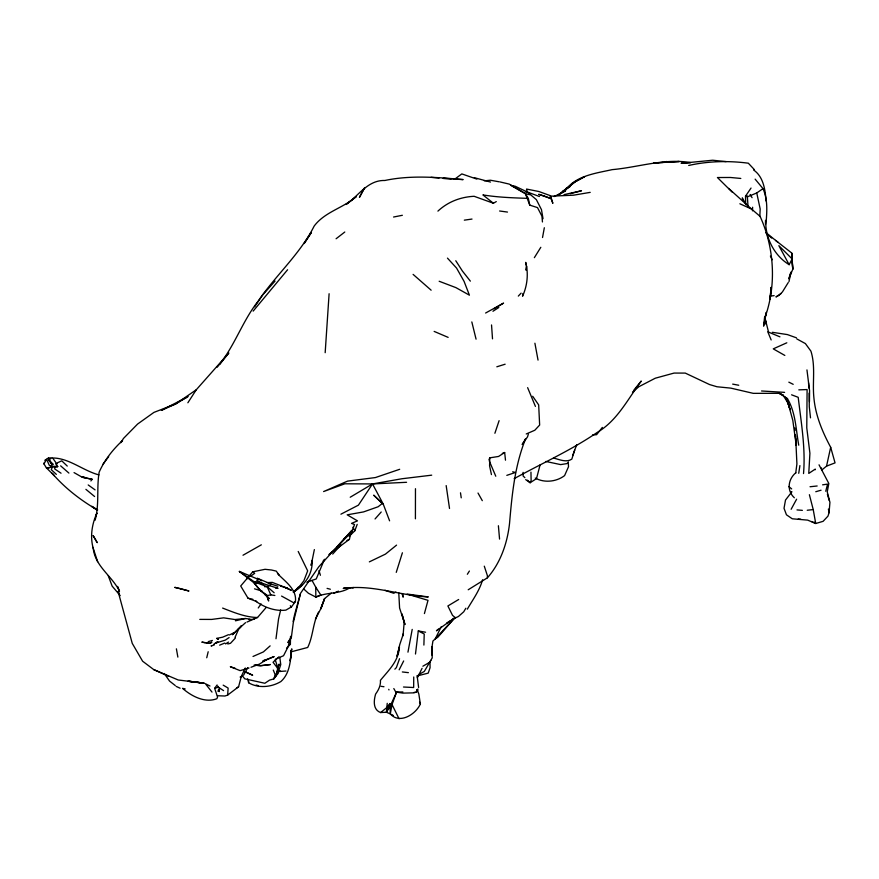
<?xml version="1.0" encoding="UTF-8"?>
<svg xmlns="http://www.w3.org/2000/svg" width="879" height="879" viewBox="0 0 879 879"><rect width="100%" height="100%" fill="white"/><g stroke="black" fill="none" stroke-linecap="round" stroke-linejoin="round"><path stroke-width="1.32" d="M468.21 589.765L487.395 577.822L487.395 575.668L484.285 566.164M748.073 207.169L747.315 195.918M809.46 401.604L809.559 390.683L806.955 369.916M765.455 224.211L765.521 220.343M286.532 648.197L290.378 644.373L290.531 636.33M249.702 598.907L256.756 601.61L255.613 601.104C264.304 607.367 275.039 611.443 285.873 610.125L291.454 606.906L295.388 601.588C297.157 589.271 284.84 581.437 277.489 573.515M505.491 460.189L504.667 452.509L498.591 456.454L489.79 457.838L489.581 465.826L491.438 474.605M415.415 518.808L415.47 488.702M423.887 645.076L424.227 634.001L418.283 630.946L415.481 654.02M387.232 703.321L386.397 712.243L380.596 712.55C372.784 709.628 373.74 700.541 375.608 694.08C378.64 689.85 380.838 685.51 380.442 680.302C388.694 670.172 398.692 661.074 399.429 646.867L397.055 656.305L399.78 644.516L403.417 633.649L403.054 635.759L404.175 622.211L401.945 613.927L404.988 624.529L399.593 608.037L398.769 592.754M318.528 612.125C312.814 623.178 313.155 636.198 307.716 647.46L290.608 651.965L291.828 648.845L290.169 660.92L291.334 651.987C290.356 662.513 289.246 674.116 280.884 681.544C271.38 687.268 258.393 688.565 248.625 682.774L248.691 681.247M752.457 210.839L752.633 207.224M759.819 216.52L760.181 208.993L756.753 192.962L763.005 188.633L755.138 179.14M794.341 497.767C786.595 490.68 787.991 479.308 795.792 472.759M815.262 469.716L815.294 469.078L808.768 473.429L809.911 453.267L806.768 427.853L807.098 389.562L798.802 389.858M526.312 270.04L526.532 266.304L525.994 270.051M489.79 457.838L488.922 459.915M325.175 352.688L329.109 293.729M803.516 473.572C805.691 448.147 801.143 422.546 798.209 397.308L791.583 394.814M417.964 688.982L417.591 690.476L417.151 689.455L418.843 694.058L420.36 704.035C415.712 714.396 399.56 724.582 390.298 713.902L389.913 703.574L387.101 707.342L380.596 712.55M791.913 491.768L785.496 500.074L784.024 508.293L786.452 514.797L792.265 518.786L807.669 520.126L815.723 523.51L823.085 521.335L827.952 516.149L829.073 512.721L829.93 502.338L827.249 491.855L828.831 483.505L819.03 464.815M217.465 695.739L224.947 696.014L227.639 695.091L228.133 688.059L223.178 685.148M522.895 293.509L522.565 296.234C527.378 285.565 528.587 273.819 525.741 262.36L525.785 264.887M275.995 638.747L278.533 619.003L280.687 609.883M798.736 473.309L799.901 465.595M412.207 629.397L407.955 652.163M289.433 639.857L288.301 646.362L283.543 655.723L275.534 659.14M95.097 520.225C99.492 504.48 96.437 488.164 99.162 472.177C104.436 460.156 112.787 449.63 122.335 440.709M542.53 237.517L544.332 227.738M788.979 281.654L791.023 271.985M314.363 549.584L311.133 565.428L312.166 560.384C312.792 574.086 304.793 585.304 293.311 592.05M293.147 621.486L294.531 614.915M393.814 688.565L395.781 692.037L402.868 693.113L413.295 692.872L416.558 692.136L416.954 690.345M821.744 470.056L826.535 466.134L830.677 447.279C822.392 431.886 815.47 415.382 813.899 397.802C812.24 382.2 815.756 366.444 810.932 351.161L805.395 343.579L796.824 338.92M328.845 554.594L349.392 539.354L350.908 532.751M206.73 657.767L208.191 651.746M416.822 691.344L417.206 689.74M227.639 695.091L238.594 686.763L241.307 676.423L245.263 667.985M424.414 613.564L428.007 600.335L407.131 594.05L428.282 596.918C399.714 595.676 372.18 584.15 343.381 588.436L345.854 587.611M790.309 273.578L788.87 278.83L792.759 269.293L791.638 252.954L775.553 240.363M294.883 613.619L300.288 594.16M97.591 510.095C80.714 500.305 64.749 487.999 52.059 473.177L54.289 475.704L46.4 467.848L43.95 463.903L44.379 462.387M218.014 691.366L218.464 689.784L219.102 691.619L219.541 688.631L217.75 686.147M540.08 464.936L536.509 478.605L530.136 482.747L525.686 479.615M528.334 434.248L527.51 436.885L522.181 444.521L525.543 438.929C514.731 465.936 512.007 494.569 509.556 523.225C507.414 542.925 500.612 562.923 487.395 577.822M396.253 572.361L402.395 552.781M239.055 628.177L235.023 637.407M574.679 450.147L571.811 459.146C566.373 462.772 559.571 459.607 553.913 458.135M275.226 659.657L278.072 668.787L275.742 676.05L273.787 678.907L269.545 680.126L264.854 683.269L244.736 678.819L242.274 675.698M95.701 516.786L96.943 512.995C91.998 523.95 89.889 536.575 93.229 548.298C95.141 566.537 112.105 575.954 119.5 591.237L117.665 586.414M275.127 675.193L273.787 678.907L277.786 673.688L280.764 664.601L279.896 657.986M494.888 433.27L499.107 420.667M576.734 444.719L572.822 455.124M399.549 658.723L396.363 667.601L394.858 669.161M825.755 491.262L827.568 484.109L822.601 484.834M277.357 669.018L279.137 664.074L275.742 676.05L273.281 670.073M402.868 691.96L395.781 692.037L396.253 692.938L392.034 704.573L390.298 713.902L386.397 712.243L389.913 703.574M791.485 491.768L790.825 493.218M287.631 642.494L291.268 638.088L293.322 622.475L300.552 593.27L318.681 566.922L352.061 530.235L336.932 546.991L351.842 531.817L354.545 524.532L351.545 523.379L357.489 520.873L347.205 514.83L363.565 511.908L378.146 506.754L382.321 503.458L383.211 504.041L389.595 520.829M349.183 536.366L354.819 530.773L357.204 524.389M482.615 579.733C479.527 590.655 472.869 599.577 467.309 609.18M290.608 651.965L291.246 650.361M324.472 559.33L316.242 578.942L307.419 582.008M386.397 712.243L389.606 707.298L396.253 692.938M270.106 585.601L270.886 583.975L277.819 586.26M441.291 626.672L435.248 638.879L432.907 641.044L432.007 647.032L432.204 657.91L424.304 671.446L418.415 674.764M418.613 687.488L417.382 677.742L422.074 668.337M418.074 675.709L428.216 673.138L430.073 667.71L429.996 662.096L430.831 660.426M315.44 619.179L321.494 607.356L324.593 598.577L320.659 608.916L324.593 598.577L331.295 593.127M399.165 669.809L403.67 660.964M789.155 264.689L792.133 258.942L791.638 252.954L792.759 269.293L792.133 258.942L778.86 245.659L789.155 264.689C775.717 256.47 767.18 241.494 765.851 225.881C766.796 213.179 768.268 200.709 763.005 188.633M565.274 190.523C575.525 175.657 595.797 173.306 612.169 169.636C638.297 167.34 664.008 158.154 690.422 162.538M791.133 509.271L796.616 499.195M243.582 675.204L247.702 667.633M43.95 463.903L46.609 459.332L49.301 465.299L51.158 466.134L52.004 464.628L48.433 458.014L44.774 460.31M465.826 608.246L463.749 611.773L458.442 616.487L451.894 619.618M185.161 688.949L182.557 688.345C191.567 696.289 204.994 703.299 216.871 698.728L217.574 697.058L214.641 688.345L217.091 684.961M565.241 190.26L566.537 188.117L564.648 190.15L575.987 181.107L557.671 195.446L565.582 190.787L554.133 196.566M788.21 282.598L782.453 291.894L778.959 295.344L775.937 296.937L781.057 293.564M534.355 257.668L540.816 247.296M467.342 574.273L469.397 571.042M187.864 402.78L196.281 389.76L228.826 353.006L219.75 364.346M304.134 243.439L311.441 232.331L304.189 243.516M745.667 204.203L745.524 196.149L751.04 188.051M254.613 306.782L262.722 294.926L275.061 281.06M258.25 607.982L261.096 603.917M235.341 638.088L230.485 643.307L227.793 643.977M217.124 367.246C234.21 347.491 241.945 321.747 258.008 301.343C275.545 275.402 300.047 254.152 314.177 226.057C324.845 211.751 343.469 208.004 356.325 196.533L346.051 204.477C358.555 195.907 367.62 179.953 384.881 180.481C410.658 174.998 437.127 177.316 463.123 179.591L453.795 179.03M103.074 464.068L108.655 456.673M297.662 588.831L303.892 580.722L307.672 570.867L298.212 551.463M602.357 427.414L596.588 434.687L592.523 434.962M298.146 587.249L294.762 591.468L301.739 585.018L293.245 591.886M90.889 480.945L92.218 479.308L82.176 477.231L74.056 472.605M238.747 628.441L233.177 634.012M633.99 389.902L641.285 381.057C627.782 399.077 617.443 420.503 597.324 432.347C571.064 450.378 541.882 463.288 514.149 478.681M253.152 311.111L287.587 269.754M252.855 599.302L248.098 598.313L240.703 585.996L252.734 571.833L265.04 569.306L271.457 569.999L276.237 571.108L279.412 575.492M246.977 622.068L257.525 617.508L266.04 607.631M375.047 518.962L381.211 511.996M389.606 707.298L392.034 704.573L399.055 718.769M332.691 554.067L340.832 544.991M568.493 461.969L566.977 463.596L560.637 464.606L545.826 461.453M518.313 296.091L521.104 293.147M122.566 440.797L120.786 442.675L123.499 438.412L137.629 424.03L153.935 412.394L175.646 403.977L188.194 396.473M241.143 626.211L237.967 629.518L245.549 622.64M232.375 634.759L237.605 629.979M217.003 641.912L215.619 643.219L217.937 641.857M278.951 656.811L273.05 662.272L278.072 668.787M270.128 645.878L263.403 651.91L253.02 656.47M343.667 539.047L351.842 531.817M329.614 553.99L336.734 547.705M323.087 561.055L324.944 559.44M438.39 629.155L436.456 630.803L455.069 617.508L452.498 615.311L447.883 605.972L458.651 599.5M632.484 392.078L638.956 386.661L655.273 378.212L674.083 373.07L685.279 373.092L709.584 384.562L716.989 386.76L730.834 388.133L753.281 393.352L779.003 393.32L783.398 395.275L778.574 392.825L787.496 398.725C795.737 412.712 795.902 429.589 798.736 445.192M396.561 545.123L385.441 554.122L369.345 561.868M225.562 643.933L228.496 642.066M210.982 642.835L211.85 642.142L210.037 643.285L206.136 642.999M275.72 675.292L277.786 673.688M336.097 238.758L344.788 232.023M437.918 211.114C447.927 201.807 460.541 196.962 474.133 196.292L493.416 203.247L496.283 201.588M196.281 389.76L175.646 403.977L161.351 410.383L186.787 397.297M774.135 295.63L769.971 296.135M246.68 578.953L248.691 577.558M250.691 576.152L254.69 573.361L252.734 571.833M219.629 645.153L224.815 643.054M295.388 601.588L293.707 602.763L281.566 596.072M229.1 637.583L225.343 640.11L215.113 643.241L213.916 644.175L214.333 644.9L211.059 645.955L212.136 645.571M446.598 623.145L449.773 621.035M52.004 464.628L48.653 459.981L51.982 457.794L48.433 458.014M492.954 311.265L498.811 307.507M236.484 688.114L238.594 686.763M261.338 544.826L243.011 555.231M306.991 582.381L310.001 580.547M350.227 497.228L372.52 483.933L401.879 478.758L431.71 475.165M493.932 308.815L503.579 303.101L485.615 313.023M422.876 666.216L429.996 662.096M571.965 183.579L574.02 182.425M576.075 181.272L584.634 176.635L575.415 181.678M395.946 592.061L393.704 593.27L384.936 590.27M340.909 514.193L358.423 505.139L372.52 483.933L406.57 482.296M229.386 634.979L233.748 632.814M349.919 587.732C339.569 594.424 326.581 591.886 315.869 597.094L308.43 593.27L303.596 588.842M264.502 586.689L267.183 586.678L269.435 585.612L278.05 588.315L275.534 588.04M346.996 540.464L349.392 539.354M786.815 342.799L773.256 348.864L784.837 355.435M333.778 593.182L338.437 591.149M526.235 433.973L534.817 430.238L539.651 425.051L538.673 404.889L532.685 396.275M228.419 634.715L222.64 637.187L216.717 638.385M756.753 192.962L747.579 196.775L745.524 196.149M502.338 453.41L504.667 452.509M826.535 466.134L835.05 462.881L830.677 447.279M251.02 667.26L259.503 664.084L265.414 660.305L274.16 656.558L263.217 660.799M240.121 677.061L242.033 676.38M46.4 467.848L57.75 466.573L55.685 463.826M48.257 468.089L52.432 466.661L51.312 469.716L56.355 474.374M399.681 469.298L375.41 477.561L347.535 481.121L323.604 491.559L344.854 483.791L372.52 483.933L383.211 504.041L373.685 495.163L382.321 503.458M506.809 475.352L515.479 472.484L512.677 471.781M496.822 366.796L505.139 364.214M248.977 668.007L240.132 670.644L230.32 666.721L235.275 668.37M262.821 661.162L266.315 660.14L263.876 660.426M815.767 491.724L821.074 490.207M208.235 641.604L212.41 640.45M570.317 193.699L581.491 190.754L563.999 194.644M214.641 688.345L218.344 687.224L223.574 690.63M235.451 620.816L245.34 618.519L249.911 619.058M274.863 595.468L270.798 594.885L267.568 595.544L260.887 590.853L254.108 582.942L239.341 571.416L258.789 579.558M590.216 192.369L573.591 195.182L551.693 196.149L538.86 191.512L526.488 189.051L527.345 192.007L536.366 199.643L541.475 209.663L543.024 218.695M393.561 217.025L402.351 215.289M688.696 165.472C708.188 161.066 728.669 160.626 748.326 163.197L754.413 169.68M286.005 671.018L278.214 671.556M464.321 220.157L472.012 219.058M413.8 692.52L416.558 692.136M807.23 510.259L813.229 509.578L815.723 523.51M810.031 486.746L817.162 485.988M484.318 180.843L490.372 180.228L499.074 181.788M245.34 618.519L234.968 619.541L223.64 617.849L211.63 619.431L199.786 619.387M248.999 619.629L254.284 619.168M343.381 588.436L353.655 587.579L352.424 587.666M269.435 585.612L257.514 581.755L254.503 581.997L239.341 571.416L243.791 574.02M690.356 162.736L681.148 163.307L712.66 160.231L726.131 161.593M663.052 162.461L653.624 163.011L679.214 161.516L668.447 162.143M267.381 582.59L272.314 582.392L287.829 588.414L280.511 586.073M209.872 643.296L201.818 642.109L205.06 642.78M278.588 671.435L280.83 671.369L278.489 671.04M525.246 192.007L527.345 192.007L539.431 196.522M403.483 687.015L413.657 687.521L413.734 676.984M784.584 392.364L761.555 390.979M451.125 178.866L443.126 178.382L455.135 178.866L461.816 173.91L476.857 179.096M51.158 466.134L57.75 466.573L54.948 466.595L54.707 468.957L61.047 473.21M798.198 519.028L800.67 519.203M257.525 617.508C245.351 617.267 233.836 612.421 222.618 608.081M248.098 598.313L249.032 598.379M797 509.919L802.373 510.358M254.987 665.161L260.887 665.678L270.336 664.546L260.371 665.722L254.108 665.095M431.04 177.338L439.093 178.03M740.81 178.448L730.471 177.481L717.44 177.536L732.163 192.116M527.796 198.368C512.82 197.83 497.833 197.368 482.901 194.907L493.416 203.247M189.194 681.533L203.203 683.093L187.974 681.104L204.291 683.17L178.228 679.994L153.759 669.611L142.618 661.217L132.257 643.384L118.094 591.446L119.335 593.523M402.34 671.952L408.383 672.655M499.602 210.993L507.491 212.07M381.036 686.323L383.969 686.73M772.344 332.306L787.419 334.591L796.429 337.822M418.283 630.946L425.568 632.232M732.679 384.112L738.745 385.244M529.795 194.688L525.444 193.798L510.787 185.337L515.204 186.26L527.345 192.007M82.176 477.231L92.218 479.308M268.502 583.469L270.886 583.975L257.327 578.272L261.667 580.799M500.063 181.942L509.183 184.085L524.356 192.842M327.087 588.392L330.372 589.249M474.352 177.69L490.515 182.052M256.163 685.06L258.349 685.675M254.514 588.842L262.03 591.029M529.773 205.137L528.345 198.423L525.444 193.798L529.773 205.137L537.498 207.598L541.925 216.146L542.453 221.958M666.568 161.461L669.117 162.329M98.953 474.913C83.186 470.77 69.034 457.992 52.674 457.992L56.882 464.079L57.333 462.837L61.783 460.838L67.265 466.079M274.149 592.754L267.183 586.678L254.503 581.997L256.767 583.546M439.17 281.258L455.948 287.642L469.419 295.179L464.101 281.434L456.564 268.073L447.466 258.129M779.937 336.833L767.796 331.812L771.158 339.953M434.149 331.405L448.147 337.382M244.45 671.556L252.669 675.215L245.406 671.864M153.759 669.611L168.933 676.412M739.865 203.774L751.534 209.048L760.104 216.399C774.3 247.537 776.662 284.994 764.994 317.451L766.345 312.375L763.62 326.142L764.576 317.297M176.13 686.389L180.107 688.213M811.636 521.511L815.218 523.181L814.701 522.148M257.514 581.755L261.03 583.425M788.837 382.156L793.199 384.321M209.993 686.016L205.356 683.697L211.993 692.081M535.267 478.055C544.266 483.131 556.374 481.868 564.582 475.616L568.515 466.749L568.317 463.233M83.131 476.583L85.724 477.89M256.723 580.261L263.546 584.128M97.591 509.787L91.735 506.326L97.184 510.238M391.573 714.418L393.407 715.583M787.496 398.725L783.65 396.099L788.144 403.351L790.144 409.636L786.947 400.187M88.208 484.955L95.086 489.878M175.24 685.532L169.537 681.06L164.263 673.501M60.64 465.848L68.892 473.078M766.136 232.759L778.179 242.461M788.727 486.505L791.66 488.9M85.9 489.339L94.602 496.525M413.108 274.391L431.139 290.191M265.04 594.797L269.293 598.61L266.711 595.83L268.644 601.005L268.04 598.5M728.625 188.403L751.534 209.048M265.908 595.094L259.547 589.941L254.108 582.942M48.653 459.981L53.355 464.387M753.567 169.944C763.587 176.844 765.191 189.842 766.103 201.038M766.027 232.803L771.619 238.088M524.862 477.66L523.104 475.968L523.071 472.364M527.499 480.209L530.136 482.747L531.125 480.593L530.949 472.133M290.279 605.752L291.454 606.906M470.364 281.137L462.442 271.084L455.783 260.733M120.214 595.621L112.149 586.128L108.271 575.767M315.704 587.106L320.846 595.083L315.869 597.094L315.704 587.106L311.99 580.371M750.106 194.457L752.083 197.687M746.183 204.774L742.294 197.863L742.777 200.5M478.011 493.042L482.296 500.667M352.94 527.246L354.819 530.773M770.4 256.075L772.18 259.744M495.778 476.231L489.317 461.025M267.183 586.678L270.798 594.885M785.925 398.066L788.935 405.054L787.441 401.395M527.631 387.65L535.421 406.395M419.558 702.112L420.36 704.035M388.76 689.334L388.979 689.927M92.921 547.342L97.624 561.692M402.033 593.589L403.186 597.171L402.494 593.699M318.978 570.592L320.417 575.273M788.144 403.351L792.814 420.415L795.814 442.236L795.407 434.731M827.381 494.152L829.249 500.558M768.587 332.273L764.906 317.682M809.383 494.701L813.229 509.578M471.825 321.934L476.066 339.162M247.669 678.863L248.625 682.774M416.943 675.764L417.382 677.742M828.392 509.062L829.073 512.721M534.904 343.217L538.036 360.104M446.169 485.582L449.521 508.48M176.393 648.834L177.866 657.107M764.961 317.66L766.048 324.109L764.939 317.879M460.486 492.811L461.233 497.833M810.504 417.844L809.284 406.746L809.141 393.144M498.393 525.741L499.558 539.08M794.836 427.941L795.066 430.655M795.715 473.133L796.912 463.914L795.737 438.808L795.913 444.082M821.458 467.958L821.502 468.551M491.537 324.955L492.515 338.844M431.875 646.889L432.259 655.316L432.039 650.504M808.548 382.837L808.845 387.991M795.484 435.764L795.913 445.279M290.191 638.363L290.378 644.373M771.103 287.477L770.081 298.86L771.103 287.477M362.192 192.105L359.445 197.335L364.719 187.634L362.192 192.105M241.307 625.98L239.692 627.837L241.307 625.98M455.069 617.508L437.852 637.22L435.248 638.879L455.069 617.508M564.219 190.413L562.318 191.721L570.152 186.381L564.219 190.413M216.893 638.462L218.234 639.143L216.893 638.462M180.821 588.732L174.756 587.359L188.974 591.007L180.821 588.732M543.738 195.852L538.673 194.314L551.43 198.764L552.847 203.324L550.254 196.017L551.43 198.764L543.738 195.852M288.312 588.864L285.246 587.491L291.301 590.303L288.312 588.864M97.184 542.574L93.207 535.707L97.184 542.574"/></g></svg>
